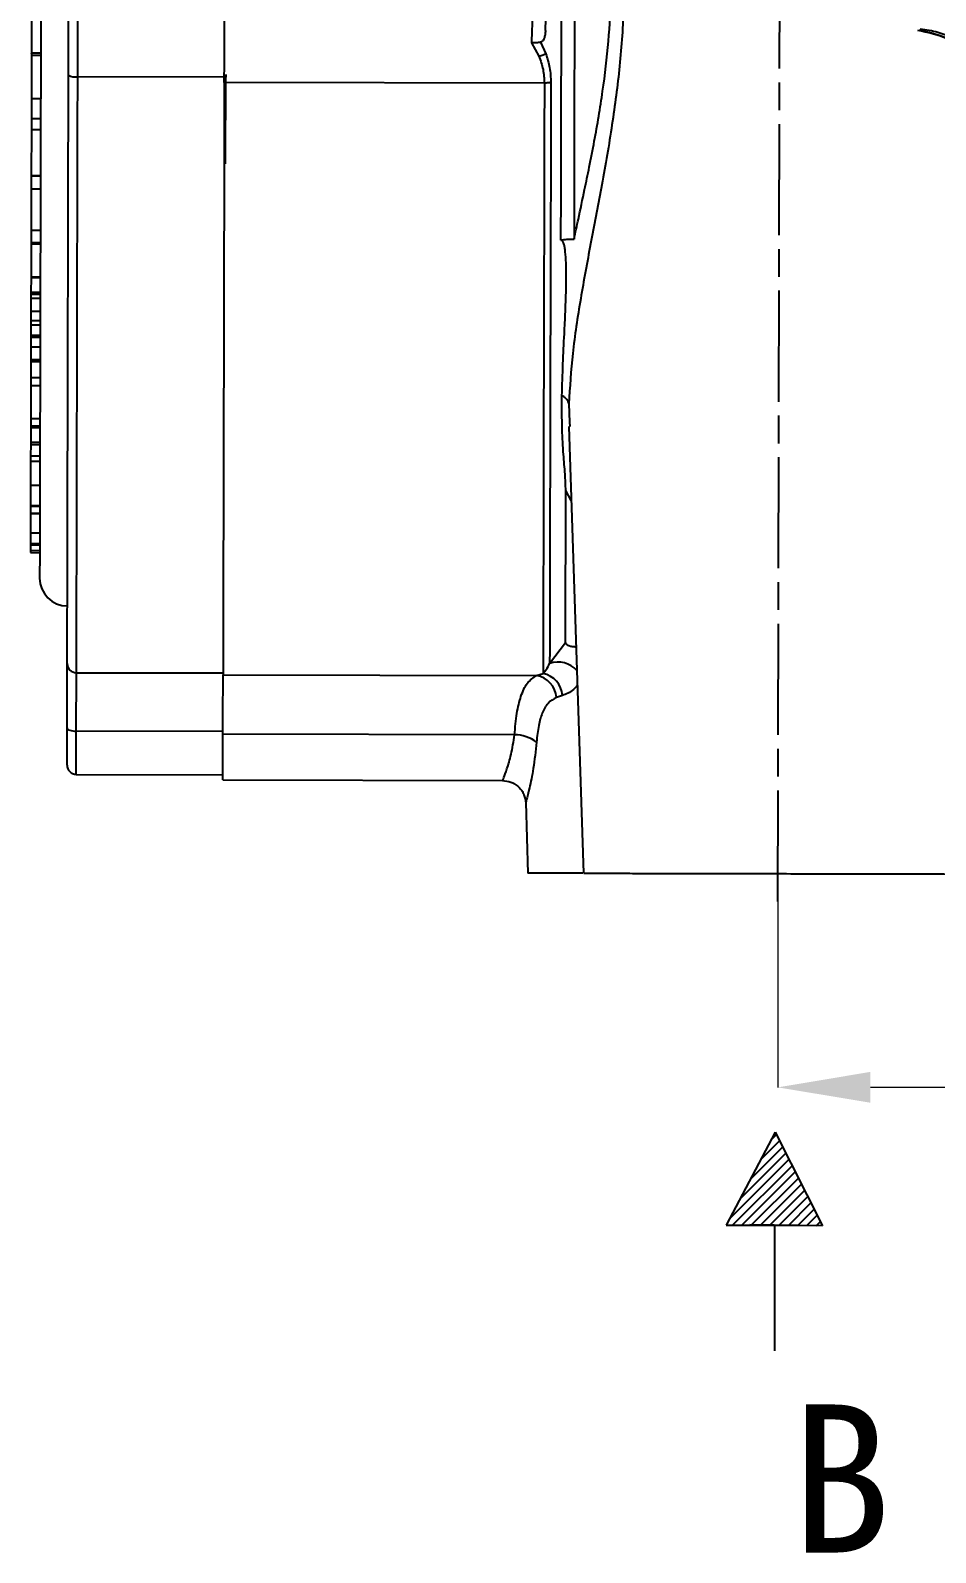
# Model space of a CAD drawing. Header units: millimetres. Extents: x 2063 to 4500, y 825 to 2548.
# Drawn here: x 2613.5 to 2711.3, y 2069.2 to 2233.7 of the extents above; entities that cross this region are included whole.
import ezdxf

# ---------------------------------------------------------------- set-up
doc = ezdxf.new("R2010")
doc.units = ezdxf.units.MM
doc.linetypes.add('AM_ISO08W050', pattern=[18, 12, -1.5, 3, -1.5])
for name, color, linetype, lineweight in [('AM_5', 3, 'Continuous', 25), ('AM_7', 4, 'AM_ISO08W050', 25), ('文字', 7, 'Continuous', 13)]:
    doc.layers.add(name, color=color, linetype=linetype, lineweight=lineweight)
doc.layers.add('layer 1', color=7, linetype='Continuous')
doc.styles.add('SLDTEXTSTYLE1', font='txt.shx', dxfattribs={"width": 0.7, "bigfont": 'gbcbig.shx'})
doc.styles.add('STYLE1', font='txt.shx', dxfattribs={"width": 0.8, "height": 3, "bigfont": 'hzdx.shx'})
doc.dimstyles.new('SLDDIMSTYLE12$0', dxfattribs={"dimtxt": 12, "dimasz": 10, "dimexe": 0, "dimexo": 0.0625, "dimgap": 0.875, "dimtad": 1, "dimdec": 1, "dimlfac": 1.8, "dimrnd": 1e-09, "dimzin": 12, "dimdsep": 46, "dimtxsty": 'SLDTEXTSTYLE1', "dimcen": 0.09, "dimdle": 8.16, "dimclrd": 3, "dimclre": 3, "dimadec": 0, "dimazin": 3, "dimtfac": 1, "dimtdec": 1, "dimtofl": 0, "dimtmove": 0, "dimatfit": 3, "dimfxl": 0, "dimfrac": 2, "dimtolj": 1, "dimlwd": 5, "dimlwe": 5, "dimarcsym": 0})

# ---------------------------------------------------------------- blocks, each defined once
blk = doc.blocks.new('*D50')
at = {"layer": 'AM_5', "color": 3, "linetype": 'Continuous', "lineweight": 5, "transparency": 16777216}
for p, q in [((2694.25, 2142.54), (2694.25, 2119.51)), ((2846.17, 2119.51), (2704.25, 2119.51))]:
    blk.add_line(p, q, dxfattribs=at)
at = {"layer": 'AM_5', "color": 3, "lineweight": 5, "transparency": 16777216}
blk.add_line((2856.17, 2105.83), (2856.17, 2119.51), dxfattribs=at)
at = {"layer": 'AM_5', "color": 3, "transparency": 16777216}
for points in [[(2704.25, 2121.18), (2704.25, 2117.85), (2694.25, 2119.51)], [(2846.17, 2121.18), (2846.17, 2117.85), (2856.17, 2119.51)]]:
    blk.add_solid(points, dxfattribs=at)
at = {"layer": 'Defpoints', "color": 0, "transparency": 16777216}
for p in [(2694.25, 2142.6), (2694.25, 2119.51), (2856.17, 2105.77)]:
    blk.add_point(p, dxfattribs=at)
at = {"layer": 'AM_5', "color": 0, "transparency": 16777216, "insert": (2769.26, 2126.39), "char_height": 12, "attachment_point": 5, "style": 'SLDTEXTSTYLE1'}
blk.add_mtext('\\A1;160', dxfattribs=at)

msp = doc.modelspace()

# ---------------------------------------------------------------- hatches: boundary and pattern name
at = {"layer": 'layer 1'}
h = msp.add_hatch(dxfattribs=at)
h.set_pattern_fill('ANSI31', color=256, scale=0.225)
h.set_pattern_definition([(45, (-4423.7195, 3314.217), (-0.50513941, 0.50513941), [])])
h.paths.add_polyline_path([(2693.952, 2114.653), (2688.672, 2104.617), (2693.884, 2104.617), (2699.094, 2104.546)])

# ---------------------------------------------------------------- linework, layer by layer
at = {"color": 7, "linetype": 'Continuous', "lineweight": 25}
for p, q in [((2613.617, 2240.521), (2613.59, 2227.792)), ((2618.592, 2228.719), (2618.608, 2236.291)), ((2667.616, 2232.391), (2668.44, 2230.933)), ((2668.608, 2232.453), (2669.187, 2231.197)), ((2613.597, 2231.058), (2614.597, 2231.056)), ((2614.598, 2231.278), (2613.598, 2231.28)), ((2634.593, 2228.972), (2634.592, 2228.685)), ((2634.592, 2228.685), (2618.592, 2228.719)), ((2669.019, 2228.041), (2634.434, 2228.115)), ((2634.572, 2219.299), (2634.592, 2228.685)), ((2613.587, 2226.371), (2613.582, 2224.196)), ((2613.587, 2226.371), (2614.587, 2226.369)), ((2613.582, 2224.196), (2613.58, 2223.005)), ((2613.582, 2224.196), (2614.582, 2224.194)), ((2613.58, 2223.005), (2613.569, 2218.044)), ((2613.58, 2223.005), (2614.58, 2223.003)), ((2613.569, 2218.012), (2613.566, 2216.623)), ((2613.569, 2218.044), (2614.569, 2218.042)), ((2613.569, 2218.044), (2613.569, 2218.012)), ((2613.569, 2218.012), (2614.569, 2218.01)), ((2613.566, 2216.623), (2613.557, 2212.138)), ((2613.566, 2216.623), (2614.566, 2216.621)), ((2613.557, 2212.138), (2613.554, 2210.824)), ((2613.554, 2210.824), (2614.554, 2210.822)), ((2613.554, 2210.824), (2613.554, 2210.662)), ((2613.557, 2212.138), (2614.557, 2212.136)), ((2613.554, 2210.662), (2613.546, 2207.118)), ((2613.554, 2210.662), (2614.554, 2210.66)), ((2613.546, 2207.016), (2613.542, 2205.449)), ((2613.546, 2207.118), (2614.546, 2207.116)), ((2613.546, 2207.118), (2613.546, 2207.016)), ((2613.546, 2207.117), (2613.546, 2207.016)), ((2613.546, 2207.016), (2614.546, 2207.013)), ((2613.542, 2205.441), (2613.54, 2204.104)), ((2613.541, 2204.796), (2614.541, 2204.794)), ((2613.542, 2205.449), (2614.542, 2205.447)), ((2613.542, 2205.222), (2614.542, 2205.22)), ((2613.54, 2204.104), (2613.537, 2203.053)), ((2613.538, 2203.398), (2614.538, 2203.396)), ((2613.535, 2201.915), (2613.532, 2200.802)), ((2613.535, 2201.915), (2614.535, 2201.913)), ((2613.536, 2202.364), (2614.536, 2202.362)), ((2613.53, 2199.523), (2613.527, 2198.178)), ((2613.532, 2200.588), (2613.53, 2199.523)), ((2613.53, 2199.523), (2614.53, 2199.521)), ((2613.532, 2200.802), (2614.532, 2200.8)), ((2613.532, 2200.802), (2613.532, 2200.588)), ((2613.532, 2200.588), (2614.532, 2200.586)), ((2613.526, 2197.964), (2613.523, 2196.213)), ((2613.527, 2198.178), (2613.526, 2197.964)), ((2613.526, 2197.964), (2614.526, 2197.962)), ((2613.527, 2198.178), (2614.527, 2198.176)), ((2613.523, 2196.213), (2613.521, 2195.354)), ((2613.523, 2196.213), (2614.523, 2196.211)), ((2613.521, 2195.354), (2613.513, 2191.776)), ((2613.521, 2195.354), (2614.521, 2195.352)), ((2671.67, 2193.38), (2671.742, 2191.408)), ((2613.512, 2191.014), (2613.511, 2190.831)), ((2613.513, 2191.776), (2613.512, 2191.014)), ((2613.512, 2191.014), (2614.512, 2191.012)), ((2613.513, 2191.776), (2614.513, 2191.774)), ((2671.742, 2191.408), (2671.76, 2190.923)), ((2613.511, 2190.831), (2613.508, 2189.22)), ((2613.511, 2190.831), (2614.511, 2190.829)), ((2671.669, 2190.92), (2673.251, 2142.65)), ((2613.505, 2187.745), (2613.503, 2187.178)), ((2613.507, 2188.966), (2613.505, 2187.745)), ((2613.505, 2187.745), (2614.505, 2187.743)), ((2613.508, 2189.22), (2613.507, 2188.966)), ((2613.507, 2188.966), (2614.507, 2188.964)), ((2613.508, 2189.22), (2614.508, 2189.218)), ((2613.503, 2187.178), (2613.498, 2184.575)), ((2613.503, 2187.178), (2614.503, 2187.176)), ((2613.498, 2184.575), (2613.493, 2182.381)), ((2613.498, 2184.575), (2614.498, 2184.573)), ((2671.93, 2182.946), (2671.34, 2184.006)), ((2613.491, 2181.53), (2613.487, 2179.434)), ((2613.493, 2182.314), (2613.491, 2181.574)), ((2613.491, 2181.574), (2613.491, 2181.53)), ((2613.491, 2181.574), (2614.491, 2181.572)), ((2613.491, 2181.53), (2614.491, 2181.527)), ((2613.493, 2182.381), (2614.493, 2182.379)), ((2613.493, 2182.381), (2613.493, 2182.314)), ((2613.493, 2182.314), (2614.493, 2182.311)), ((2613.484, 2178.127), (2613.483, 2177.513)), ((2613.487, 2179.434), (2613.484, 2178.299)), ((2613.484, 2178.299), (2614.484, 2178.297)), ((2613.484, 2178.299), (2613.484, 2178.127)), ((2613.484, 2178.127), (2614.484, 2178.125)), ((2613.487, 2179.434), (2614.487, 2179.432)), ((2613.483, 2177.513), (2613.482, 2177.291)), ((2613.482, 2177.291), (2614.482, 2177.289)), ((2613.483, 2177.513), (2614.483, 2177.511)), ((2669.592, 2165.314), (2671.304, 2167.578)), ((2672.244, 2167.133), (2672.447, 2167.186)), ((2672.244, 2167.133), (2672.45, 2167.082)), ((2618.441, 2158), (2618.454, 2164.322)), ((2618.454, 2164.322), (2634.297, 2164.289)), ((2634.297, 2164.08), (2668.173, 2164.008)), ((2668.173, 2164.008), (2668.883, 2164.228)), ((2670.983, 2161.86), (2670.332, 2161.632)), ((2618.431, 2153.332), (2618.441, 2158)), ((2634.284, 2157.966), (2618.441, 2158)), ((2665.8, 2157.601), (2634.283, 2157.668)), ((2618.431, 2153.332), (2634.274, 2153.298)), ((2634.272, 2152.733), (2664.509, 2152.669)), ((2667.001, 2150.286), (2667.251, 2142.663))]:
    msp.add_line(p, q, dxfattribs=at)
at = {"color": 7, "linetype": 'Continuous', "lineweight": 25, "flags": 128}
for points in [[(2672.318, 2254.066), (2672.306, 2248.617), (2672.294, 2243.139), (2672.283, 2237.659), (2672.271, 2232.203), (2672.259, 2226.799), (2672.248, 2221.473), (2672.237, 2216.251), (2672.226, 2211.161)], [(2670.811, 2211.048), (2670.822, 2215.983), (2670.833, 2221.04), (2670.844, 2226.197), (2670.855, 2231.428), (2670.866, 2236.711)], [(2618.454, 2164.322), (2618.457, 2165.463), (2618.46, 2166.954), (2618.464, 2168.79), (2618.469, 2170.961), (2618.474, 2173.459), (2618.48, 2176.271), (2618.487, 2179.386), (2618.494, 2182.788), (2618.502, 2186.463), (2618.51, 2190.394), (2618.519, 2194.563), (2618.529, 2198.952), (2618.538, 2203.54), (2618.549, 2208.307), (2618.559, 2213.23), (2618.57, 2218.289), (2618.581, 2223.46), (2618.592, 2228.719)], [(2669.019, 2228.041), (2669.008, 2222.582), (2668.996, 2217.22), (2668.985, 2211.983), (2668.974, 2206.896), (2668.964, 2201.984), (2668.954, 2197.27), (2668.944, 2192.779), (2668.935, 2188.531), (2668.926, 2184.548), (2668.918, 2180.848), (2668.911, 2177.451), (2668.905, 2174.372), (2668.899, 2171.627), (2668.894, 2169.23), (2668.889, 2167.191), (2668.886, 2165.521), (2668.883, 2164.228)], [(2669.727, 2228.093), (2669.715, 2222.861), (2669.704, 2217.719), (2669.694, 2212.69), (2669.683, 2207.796), (2669.673, 2203.059), (2669.663, 2198.501), (2669.654, 2194.143), (2669.645, 2190.004), (2669.637, 2186.103), (2669.629, 2182.457), (2669.622, 2179.084), (2669.615, 2175.998), (2669.609, 2173.212), (2669.604, 2170.741), (2669.599, 2168.595), (2669.596, 2166.783), (2669.592, 2165.314)], [(2617.442, 2158.354), (2617.461, 2158.285), (2617.518, 2158.219), (2617.61, 2158.158), (2617.734, 2158.104), (2617.886, 2158.06), (2618.058, 2158.028), (2618.246, 2158.007), (2618.441, 2158)]]:
    msp.add_lwpolyline(points, dxfattribs=at)
at = {"color": 7, "linetype": 'Continuous', "lineweight": 25}
for centre, radius, start, end in [((2618.353, 2230.251), 1.551, 240.61194, 278.85648), ((2617.476, 2174.534), 3, 179.87751, 269.87751), ((2618.449, 2165.314), 0.992, 180.34725, 270.33968), ((2670.502, 2162.771), 2.7, 41.22775, 109.68883), ((2667.739, 2161.445), 2.599, 4.13755, 80.39959), ((2668.371, 2161.659), 2.62, 4.39901, 78.72064), ((2665.822, 2153.644), 3.957, 53.57818, 90.31639), ((2618.433, 2154.332), 1, 179.87751, 269.87751)]:
    msp.add_arc(centre, radius, start, end, dxfattribs=at)
for points, knots in [([(2614.623, 2243.04), (2614.618, 2240.951), (2614.609, 2236.773), (2614.596, 2230.434), (2614.582, 2224.082), (2614.569, 2217.716), (2614.555, 2211.493), (2614.542, 2205.47), (2614.53, 2199.778), (2614.519, 2194.517), (2614.509, 2189.773), (2614.5, 2185.619), (2614.492, 2182.105), (2614.486, 2179.275), (2614.482, 2177.101), (2614.479, 2175.615), (2614.477, 2174.705), (2614.476, 2174.595), (2614.476, 2174.54)], [0, 0, 0, 0, 0.0582472, 0.1164969, 0.1782401, 0.2399881, 0.303803, 0.3686255, 0.4341376, 0.5, 0.5658624, 0.6313745, 0.696197, 0.7600119, 0.821755, 0.8835031, 0.9417491, 1, 1, 1, 1]), ([(2677.524, 2242.641), (2677.573, 2240.432), (2677.671, 2236.017), (2677.164, 2229.484), (2676.296, 2223.009), (2675.182, 2216.729), (2673.997, 2210.594), (2672.9, 2204.641), (2671.998, 2198.844), (2671.778, 2195.176), (2671.67, 2193.38)], [0, 0, 0, 0, 0.1250292, 0.2499672, 0.3728497, 0.5015606, 0.6239941, 0.7479003, 0.8765979, 1, 1, 1, 1]), ([(2672.226, 2211.161), (2672.381, 2211.884), (2672.761, 2213.657), (2673.317, 2216.256), (2673.9, 2219.07), (2674.417, 2221.707), (2674.906, 2224.442), (2675.47, 2228.028), (2675.988, 2232.436), (2676.287, 2237.625), (2676.186, 2240.993), (2676.137, 2242.644)], [0, 0, 0, 0, 0.0735541, 0.1803514, 0.2595907, 0.3508784, 0.4369274, 0.5223462, 0.6912899, 0.8487585, 1, 1, 1, 1]), ([(2617.593, 2228.9), (2617.594, 2229.803), (2617.598, 2231.64), (2617.604, 2234.053), (2617.608, 2236.043), (2617.609, 2236.839), (2617.61, 2237.23)], [0, 0, 0, 0, 0.2457963, 0.5, 0.7542037, 1, 1, 1, 1]), ([(2667.752, 2235.614), (2667.736, 2235.247), (2667.704, 2234.488), (2667.646, 2233.105), (2667.616, 2232.391)], [0, 0, 0, 0, 0.4833289, 1, 1, 1, 1]), ([(2669.133, 2233.714), (2669.159, 2234.413), (2669.211, 2235.797), (2669.24, 2236.58), (2669.254, 2236.968)], [0, 0, 0, 0, 0.5043694, 1, 1, 1, 1]), ([(2717.791, 2231.761), (2717.257, 2232.313), (2716.193, 2233.415), (2714.236, 2234.635), (2712.107, 2235.521), (2710.592, 2235.75), (2709.833, 2235.865)], [0, 0, 0, 0, 0.250755, 0.4999887, 0.7492331, 1, 1, 1, 1]), ([(2718.045, 2225.522), (2717.764, 2226.555), (2717.203, 2228.616), (2715.184, 2231.161), (2712.535, 2233.042), (2710.442, 2233.497), (2709.394, 2233.725)], [0, 0, 0, 0, 0.2500466, 0.4994486, 0.7493959, 1, 1, 1, 1]), ([(2709.51, 2233.794), (2710.488, 2233.575), (2712.506, 2233.123), (2715.081, 2231.263), (2717.087, 2228.723), (2717.643, 2226.665), (2717.921, 2225.635)], [0, 0, 0, 0, 0.2386895, 0.4924596, 0.7462298, 1, 1, 1, 1]), ([(2718.562, 2225.642), (2718.287, 2226.676), (2717.917, 2228.068), (2716.962, 2229.603), (2716.283, 2230.483), (2715.468, 2231.322), (2714.45, 2232.148), (2713.138, 2232.931), (2711.509, 2233.593), (2710.285, 2233.777), (2709.644, 2233.874)], [0, 0, 0, 0, 0.2442896, 0.329036, 0.4144898, 0.500125, 0.5979924, 0.7157703, 0.8510724, 1, 1, 1, 1]), ([(2668.608, 2232.453), (2668.464, 2232.427), (2668.174, 2232.373), (2667.803, 2232.385), (2667.616, 2232.391)], [0, 0, 0, 0, 0.4935466, 1, 1, 1, 1]), ([(2669.133, 2233.714), (2669.123, 2233.565), (2669.105, 2233.283), (2669.023, 2232.945), (2668.926, 2232.722), (2668.836, 2232.588), (2668.728, 2232.49), (2668.648, 2232.465), (2668.608, 2232.453)], [0, 0, 0, 0, 0.2899249, 0.5479671, 0.6695696, 0.7795481, 0.889482, 1, 1, 1, 1]), ([(2613.597, 2231.058), (2613.597, 2230.871), (2613.596, 2230.574), (2613.594, 2229.783), (2613.593, 2228.93), (2613.59, 2227.881), (2613.588, 2227.003), (2613.587, 2226.479), (2613.587, 2226.371)], [0, 0, 0, 0, 0.2971115, 0.4738096, 0.6178895, 0.7619023, 0.9507985, 1, 1, 1, 1]), ([(2613.598, 2231.238), (2613.598, 2231.25), (2613.598, 2231.302), (2613.597, 2231.164), (2613.597, 2231.058)], [0, 0, 0, 0, 0.23224333, 1, 1, 1, 1]), ([(2669.187, 2231.197), (2669.091, 2231.143), (2668.939, 2231.058), (2668.671, 2230.973), (2668.518, 2230.947), (2668.44, 2230.933)], [0, 0, 0, 0, 0.45438397, 0.71895422, 1, 1, 1, 1]), ([(2668.44, 2230.933), (2668.61, 2230.472), (2668.942, 2229.571), (2668.994, 2228.543), (2669.019, 2228.041)], [0, 0, 0, 0, 0.5115088, 1, 1, 1, 1]), ([(2669.187, 2231.197), (2669.343, 2230.709), (2669.655, 2229.734), (2669.703, 2228.64), (2669.727, 2228.093)], [0, 0, 0, 0, 0.5006519, 1, 1, 1, 1]), ([(2617.457, 2165.308), (2617.458, 2165.835), (2617.46, 2166.897), (2617.465, 2169.436), (2617.472, 2172.705), (2617.481, 2176.768), (2617.491, 2181.579), (2617.503, 2187.072), (2617.516, 2193.165), (2617.53, 2199.768), (2617.545, 2206.747), (2617.561, 2213.99), (2617.576, 2221.367), (2617.587, 2226.404), (2617.593, 2228.9)], [0, 0, 0, 0, 0.0799588, 0.1613715, 0.2441424, 0.3288926, 0.4142166, 0.5, 0.5857784, 0.6711024, 0.7558576, 0.8386237, 0.9200388, 1, 1, 1, 1]), ([(2670.811, 2211.048), (2671.018, 2211.096), (2671.315, 2211.167), (2671.727, 2211.181), (2671.984, 2211.178), (2672.13, 2211.167), (2672.226, 2211.161)], [0, 0, 0, 0, 0.49956977, 0.71942871, 0.81679521, 1, 1, 1, 1]), ([(2670.926, 2194.251), (2670.956, 2195.393), (2671.012, 2197.556), (2671.168, 2200.633), (2671.289, 2203.205), (2671.364, 2205.237), (2671.396, 2206.996), (2671.381, 2208.481), (2671.319, 2209.58), (2671.228, 2210.265), (2671.153, 2210.616), (2671.073, 2210.845), (2670.998, 2210.979), (2670.923, 2211.043), (2670.859, 2211.058), (2670.827, 2211.051), (2670.811, 2211.048)], [0, 0, 0, 0, 0.213401, 0.4039718, 0.5420183, 0.6577816, 0.7501722, 0.8401378, 0.9096308, 0.9385991, 0.9617469, 0.9747371, 0.9850297, 0.9931081, 0.9966201, 1, 1, 1, 1]), ([(2613.541, 2204.84), (2613.541, 2204.589), (2613.54, 2204.171), (2613.538, 2203.393), (2613.536, 2202.641), (2613.535, 2202.179), (2613.535, 2201.915)], [0, 0, 0, 0, 0.3135051, 0.5209519, 0.7271537, 1, 1, 1, 1]), ([(2613.541, 2204.796), (2613.541, 2204.67), (2613.54, 2204.348), (2613.539, 2203.858), (2613.538, 2203.548), (2613.538, 2203.398)], [0, 0, 0, 0, 0.2516938, 0.6389543, 1, 1, 1, 1]), ([(2613.542, 2205.411), (2613.542, 2205.418), (2613.542, 2205.44), (2613.542, 2205.24), (2613.541, 2204.982), (2613.541, 2204.84)], [0, 0, 0, 0, 0.18183517, 0.54938201, 1, 1, 1, 1]), ([(2613.542, 2205.222), (2613.542, 2205.175), (2613.542, 2205.089), (2613.541, 2204.94), (2613.541, 2204.845), (2613.541, 2204.796)], [0, 0, 0, 0, 0.3795737, 0.6815332, 1, 1, 1, 1]), ([(2613.542, 2205.449), (2613.542, 2205.435), (2613.542, 2205.405), (2613.542, 2205.347), (2613.542, 2205.277), (2613.542, 2205.228), (2613.542, 2205.222)], [0, 0, 0, 0, 0.2520201, 0.5042319, 0.9403511, 1, 1, 1, 1]), ([(2613.538, 2203.398), (2613.537, 2203.146), (2613.537, 2202.704), (2613.536, 2202.39), (2613.536, 2202.388), (2613.536, 2202.388)], [0, 0, 0, 0, 0.4389962, 0.7712172, 1, 1, 1, 1]), ([(2671.34, 2184.006), (2671.316, 2184.596), (2671.263, 2185.882), (2671.063, 2188.023), (2670.911, 2190.79), (2670.921, 2193.018), (2670.926, 2194.251)], [0, 0, 0, 0, 0.1881741, 0.4099933, 0.6735642, 1, 1, 1, 1]), ([(2671.67, 2193.38), (2671.651, 2193.461), (2671.612, 2193.625), (2671.453, 2193.86), (2671.229, 2194.076), (2671.026, 2194.193), (2670.926, 2194.251)], [0, 0, 0, 0, 0.2445592, 0.4961213, 0.7496829, 1, 1, 1, 1]), ([(2671.304, 2167.578), (2671.306, 2168.451), (2671.31, 2170.199), (2671.318, 2173.978), (2671.328, 2178.49), (2671.336, 2182.168), (2671.34, 2184.006)], [0, 0, 0, 0, 0.2500001, 0.5000002, 0.7500001, 1, 1, 1, 1]), ([(2671.304, 2167.578), (2671.313, 2167.525), (2671.331, 2167.427), (2671.507, 2167.295), (2671.804, 2167.189), (2672.097, 2167.152), (2672.244, 2167.133)], [0, 0, 0, 0, 0.2820139, 0.5300816, 0.7657386, 1, 1, 1, 1]), ([(2617.442, 2158.354), (2617.444, 2159.201), (2617.447, 2160.923), (2617.452, 2163.015), (2617.455, 2164.6), (2617.456, 2165.075), (2617.457, 2165.308)], [0, 0, 0, 0, 0.2457963, 0.5, 0.7542037, 1, 1, 1, 1]), ([(2668.883, 2164.228), (2669.002, 2164.362), (2669.234, 2164.625), (2669.475, 2165.088), (2669.592, 2165.314)], [0, 0, 0, 0, 0.5119709, 1, 1, 1, 1]), ([(2665.8, 2157.601), (2665.87, 2158.399), (2666.009, 2159.966), (2666.468, 2161.853), (2667.146, 2163.332), (2667.819, 2163.775), (2668.173, 2164.008)], [0, 0, 0, 0, 0.24563128, 0.48189632, 0.72795587, 1, 1, 1, 1]), ([(2670.332, 2161.632), (2670.008, 2161.458), (2669.393, 2161.127), (2668.778, 2160.024), (2668.357, 2158.609), (2668.235, 2157.445), (2668.171, 2156.828)], [0, 0, 0, 0, 0.2703279, 0.514495, 0.7428516, 1, 1, 1, 1]), ([(2672.585, 2162.965), (2672.444, 2162.803), (2671.932, 2162.218), (2671.382, 2162.01), (2670.983, 2161.86)], [0, 0, 0, 0, 0.2757141, 1, 1, 1, 1]), ([(2617.433, 2154.334), (2617.433, 2154.386), (2617.433, 2154.494), (2617.435, 2155.364), (2617.438, 2156.665), (2617.441, 2157.8), (2617.442, 2158.354)], [0, 0, 0, 0, 0.244178, 0.5, 0.755822, 1, 1, 1, 1]), ([(2664.509, 2152.669), (2664.535, 2152.732), (2664.589, 2152.859), (2664.968, 2153.877), (2665.459, 2155.43), (2665.685, 2156.87), (2665.8, 2157.601)], [0, 0, 0, 0, 0.2379914, 0.4818785, 0.7367294, 1, 1, 1, 1]), ([(2668.171, 2156.828), (2668.066, 2155.838), (2667.862, 2153.916), (2667.406, 2151.802), (2667.065, 2150.472), (2667.029, 2150.346), (2667.012, 2150.287)], [0, 0, 0, 0, 0.2781733, 0.5397402, 0.7842945, 1, 1, 1, 1]), ([(2664.488, 2152.669), (2664.8, 2152.638), (2665.279, 2152.59), (2665.858, 2152.289), (2666.258, 2151.975), (2666.583, 2151.585), (2666.901, 2151.015), (2666.963, 2150.538), (2667.003, 2150.228)], [0, 0, 0, 0, 0.23972441, 0.36855075, 0.50003925, 0.63152203, 0.7603319, 1, 1, 1, 1]), ([(2673.163, 2142.65), (2673.124, 2142.65), (2672.058, 2142.652), (2670.492, 2142.656), (2668.621, 2142.66), (2667.471, 2142.662), (2667.324, 2142.663), (2667.251, 2142.663)], [0, 0, 0, 0, 0.0094252, 0.2570689, 0.5047126, 0.7523563, 1, 1, 1, 1]), ([(2673.297, 2142.649), (2673.323, 2142.649), (2673.38, 2142.649), (2674.263, 2142.647), (2675.76, 2142.644), (2677.858, 2142.64), (2680.469, 2142.634), (2683.515, 2142.628), (2686.9, 2142.62), (2690.517, 2142.613), (2693.006, 2142.607), (2694.251, 2142.605)], [0, 0, 0, 0, 0.0943349, 0.2075431, 0.3207512, 0.4339593, 0.5471675, 0.6603756, 0.7735837, 0.8867919, 1, 1, 1, 1]), ([(2694.251, 2142.605), (2695.496, 2142.602), (2697.985, 2142.597), (2701.602, 2142.589), (2704.987, 2142.582), (2708.033, 2142.575), (2710.644, 2142.57), (2712.742, 2142.565), (2714.239, 2142.562), (2715.122, 2142.56), (2715.179, 2142.56), (2715.205, 2142.56)], [0, 0, 0, 0, 0.1132081, 0.2264163, 0.3396244, 0.4528325, 0.5660407, 0.6792488, 0.792457, 0.9056651, 1, 1, 1, 1])]:
    msp.add_open_spline(points, degree=3, knots=knots, dxfattribs=at)
for points in [[(2634.434, 2228.115), (2634.435, 2228.954), (2634.439, 2230.633), (2634.444, 2232.815), (2634.448, 2234.614), (2634.449, 2235.328), (2634.45, 2235.685)], [(2634.434, 2228.115), (2634.428, 2225.5), (2634.417, 2220.271), (2634.401, 2212.691), (2634.385, 2205.403), (2634.37, 2198.493), (2634.357, 2192.026), (2634.344, 2186.07), (2634.332, 2180.682), (2634.322, 2175.918), (2634.313, 2171.822), (2634.306, 2168.453), (2634.3, 2165.774), (2634.298, 2164.645), (2634.297, 2164.08)], [(2669.727, 2228.093), (2669.678, 2228.085), (2669.58, 2228.07), (2669.404, 2228.053), (2669.216, 2228.043), (2669.085, 2228.042), (2669.019, 2228.041)], [(2634.283, 2157.668), (2634.285, 2158.459), (2634.288, 2160.042), (2634.292, 2161.954), (2634.295, 2163.414), (2634.296, 2163.858), (2634.297, 2164.08)], [(2634.272, 2152.733), (2634.273, 2152.801), (2634.273, 2152.936), (2634.275, 2154.005), (2634.279, 2155.583), (2634.282, 2156.973), (2634.283, 2157.668)]]:
    msp.add_open_spline(points, degree=3, dxfattribs=at)
at = {"layer": 'AM_7'}
msp.add_line((2694.245, 2139.605), (2694.471, 2245.604), dxfattribs=at)
at = {"layer": 'layer 1'}
for p, q in [((2693.952, 2114.653), (2688.672, 2104.617)), ((2693.952, 2114.653), (2699.094, 2104.546)), ((2688.672, 2104.617), (2696.532, 2104.617)), ((2699.094, 2104.546), (2691.236, 2104.653)), ((2693.884, 2104.617), (2693.884, 2091.022))]:
    msp.add_line(p, q, dxfattribs=at)

# ---------------------------------------------------------------- texts
at = {"layer": '文字', "insert": (2701.055, 2077.239), "char_height": 16, "width": 240, "attachment_point": 5, "style": 'STYLE1'}
msp.add_mtext('\\pt176;{\\fSimSun|b0|i0|c134|p2;\\W1;B}', dxfattribs=at)

# ---------------------------------------------------------------- dimensions: what is measured, and where the dimension line sits
at = {"layer": 'AM_5'}
dim = msp.add_linear_dim(base=(2694.251, 2119.513), p1=(2856.173, 2105.766), p2=(2694.251, 2142.605), text='160', dimstyle='SLDDIMSTYLE12$0', override={"dimlfac": 1}, dxfattribs=at)
dim.commit()
dim.dimension.update_dxf_attribs({"geometry": '*D50', "text_midpoint": (2769.263, 2119.513), "dimtype": 160})

doc.saveas('drawing.dxf')
